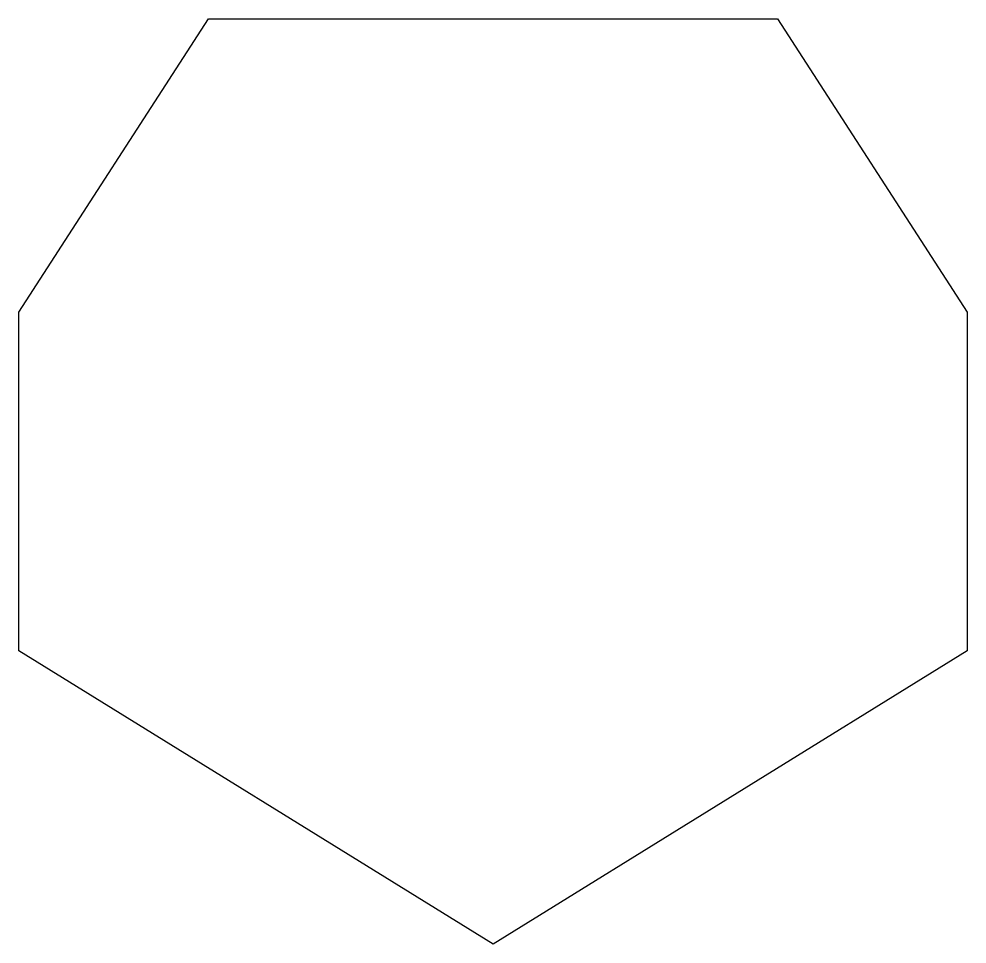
# Model space of a CAD drawing. Header units: millimetres. Extents: x -21 to 21, y -20.5 to 20.5.
import ezdxf

# ---------------------------------------------------------------- set-up
doc = ezdxf.new("R2010")
doc.units = ezdxf.units.MM

msp = doc.modelspace()

# ---------------------------------------------------------------- linework, layer by layer
for p, q in [((-21, 7.5), (-12.6, 20.5)), ((-12.6, 20.5), (12.6, 20.5)), ((12.6, 20.5), (21, 7.5)), ((-21, -7.5), (-21, 7.5)), ((21, 7.5), (21, -7.5)), ((0, -20.5), (-21, -7.5)), ((21, -7.5), (0, -20.5))]:
    msp.add_line(p, q)

doc.saveas('drawing.dxf')
